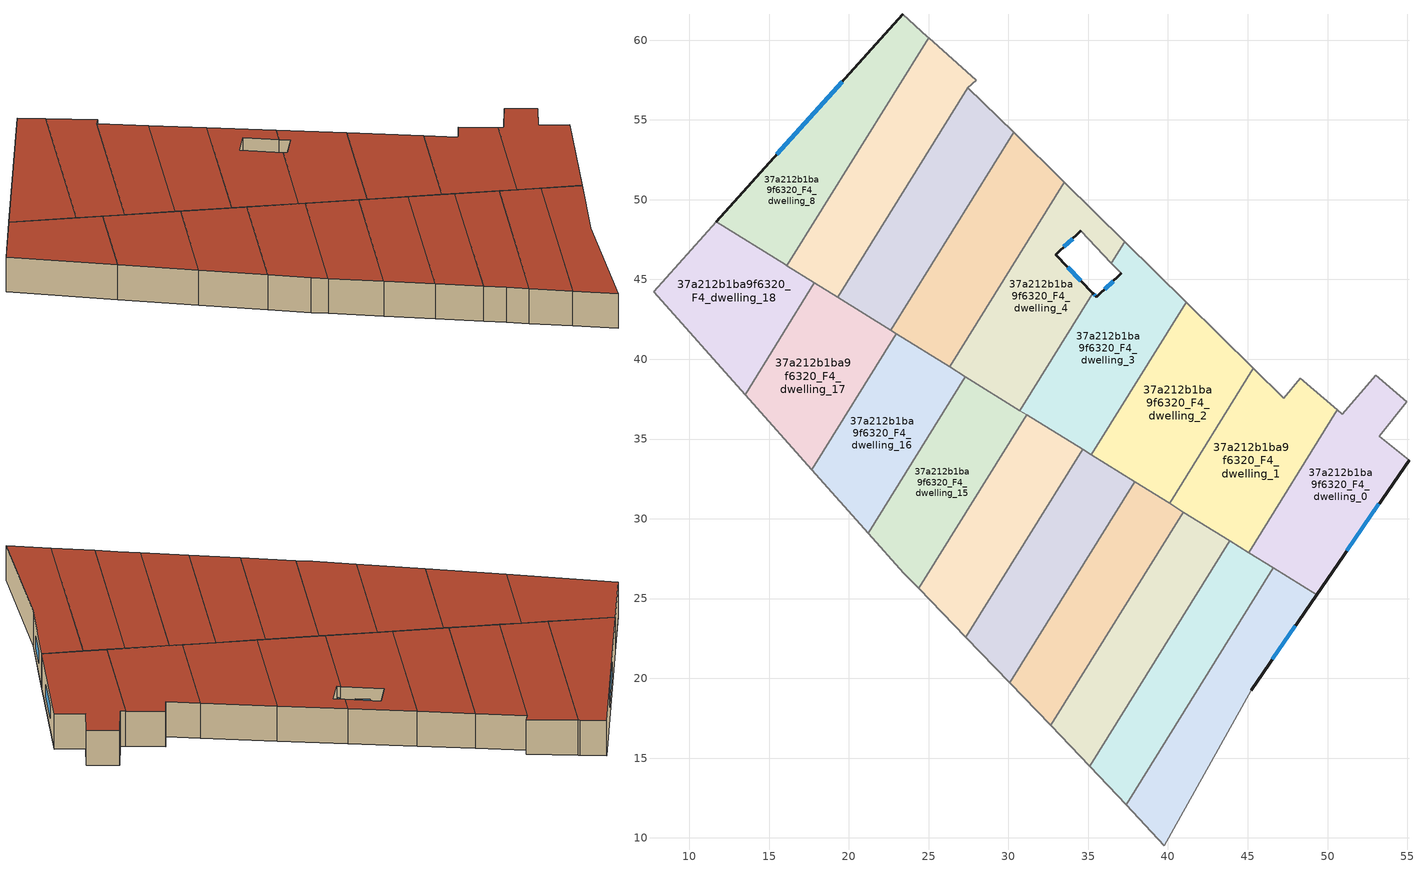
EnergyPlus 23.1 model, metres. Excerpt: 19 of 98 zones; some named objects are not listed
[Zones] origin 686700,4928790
37a212b1ba9f6320_F4_dwelling_0
 floor to 37a212b1ba9f6320_F3_dwelling_0 (EU_floor_Construction): 54.98,37.34 53.23,35.18 55.1,33.68 49.31,25.24 45.06,27.88 50.61,36.82 50.92,36.56 53.02,39 z12
 wall outside (EU_wall_Construction): 49.31,25.24 55.1,33.68 z12:15
 wall to 37a212b1ba9f6320_F4_dwelling_1 (EU_wall_Construction): 50.61,36.82 45.06,27.88 z12:15
 wall adiabatic (EU_wall_Construction): 55.1,33.68 53.23,35.18 54.98,37.34 53.02,39 50.92,36.56 50.61,36.82 z12:15
 wall to 37a212b1ba9f6320_F4_dwelling_9 (EU_wall_Construction): 46.6,26.92 49.31,25.24 z12:15
 wall to 37a212b1ba9f6320_F4_dwelling_10 (EU_wall_Construction): 45.06,27.88 46.6,26.92 z12:15
 window (EU_Window_Construction): 51.2,27.98 53.22,30.93 z12.98:14.02
 roof outside (EU_roof_Construction): 49.31,25.24 55.1,33.68 53.23,35.18 54.98,37.34 53.02,39 50.92,36.56 50.61,36.82 45.06,27.88 z15
37a212b1ba9f6320_F4_dwelling_1
 floor to 37a212b1ba9f6320_F3_dwelling_1 (EU_floor_Construction): 48.29,38.81 50.61,36.82 45.06,27.88 40.1,30.96 45.36,39.42 47.24,37.57 z12
 wall to 37a212b1ba9f6320_F4_dwelling_2 (EU_wall_Construction): 45.36,39.42 40.1,30.96 z12:15
 wall adiabatic (EU_wall_Construction): 50.61,36.82 48.29,38.81 47.24,37.57 45.36,39.42 z12:15
 wall to 37a212b1ba9f6320_F4_dwelling_11 (EU_wall_Construction): 40.97,30.42 43.86,28.63 z12:15
 wall to 37a212b1ba9f6320_F4_dwelling_12 (EU_wall_Construction): 40.1,30.96 40.97,30.42 z12:15
 wall to 37a212b1ba9f6320_F4_dwelling_10 (EU_wall_Construction): 43.86,28.63 45.06,27.88 z12:15
 roof outside (EU_roof_Construction): 45.06,27.88 50.61,36.82 48.29,38.81 47.24,37.57 45.36,39.42 40.1,30.96 z15
37a212b1ba9f6320_F4_dwelling_10
 floor to 37a212b1ba9f6320_F3_dwelling_10 (EU_floor_Construction): 46.6,26.92 37.38,12.07 35.09,14.5 43.86,28.63 z12
 wall to 37a212b1ba9f6320_F4_dwelling_9 (EU_wall_Construction): 37.38,12.07 46.6,26.92 z12:15
 wall adiabatic (EU_wall_Construction): 35.09,14.5 37.38,12.07 z12:15
 wall to 37a212b1ba9f6320_F4_dwelling_11 (EU_wall_Construction): 43.86,28.63 35.09,14.5 z12:15
 roof outside (EU_roof_Construction): 37.38,12.07 46.6,26.92 43.86,28.63 35.09,14.5 z15
37a212b1ba9f6320_F4_dwelling_11
 floor to 37a212b1ba9f6320_F3_dwelling_11 (EU_floor_Construction): 43.86,28.63 35.09,14.5 33.89,15.79 32.67,17.05 40.97,30.42 z12
 wall adiabatic (EU_wall_Construction): 32.67,17.05 33.89,15.79 35.09,14.5 z12:15
 wall to 37a212b1ba9f6320_F4_dwelling_12 (EU_wall_Construction): 40.97,30.42 32.67,17.05 z12:15
 roof outside (EU_roof_Construction): 35.09,14.5 43.86,28.63 40.97,30.42 32.67,17.05 33.89,15.79 z15
37a212b1ba9f6320_F4_dwelling_12
 floor to 37a212b1ba9f6320_F3_dwelling_12 (EU_floor_Construction): 40.97,30.42 32.67,17.05 30.08,19.72 37.91,32.32 z12
 wall adiabatic (EU_wall_Construction): 30.08,19.72 32.67,17.05 z12:15
 wall to 37a212b1ba9f6320_F4_dwelling_13 (EU_wall_Construction): 37.91,32.32 30.08,19.72 z12:15
 wall to 37a212b1ba9f6320_F4_dwelling_2 (EU_wall_Construction): 40.1,30.96 37.91,32.32 z12:15
 roof outside (EU_roof_Construction): 32.67,17.05 40.97,30.42 37.91,32.32 30.08,19.72 z15
37a212b1ba9f6320_F4_dwelling_13
 floor to 37a212b1ba9f6320_F3_dwelling_13 (EU_floor_Construction): 37.91,32.32 30.08,19.72 27.33,22.57 34.65,34.35 z12
 wall adiabatic (EU_wall_Construction): 27.33,22.57 30.08,19.72 z12:15
 wall to 37a212b1ba9f6320_F4_dwelling_14 (EU_wall_Construction): 34.65,34.35 27.33,22.57 z12:15
 wall to 37a212b1ba9f6320_F4_dwelling_3 (EU_wall_Construction): 35.2,34 34.65,34.35 z12:15
 wall to 37a212b1ba9f6320_F4_dwelling_2 (EU_wall_Construction): 37.91,32.32 35.2,34 z12:15
 roof outside (EU_roof_Construction): 30.08,19.72 37.91,32.32 34.65,34.35 27.33,22.57 z15
37a212b1ba9f6320_F4_dwelling_14
 floor to 37a212b1ba9f6320_F3_dwelling_14 (EU_floor_Construction): 34.65,34.35 27.33,22.57 24.38,25.64 31.14,36.53 z12
 wall adiabatic (EU_wall_Construction): 24.38,25.64 27.33,22.57 z12:15
 wall to 37a212b1ba9f6320_F4_dwelling_15 (EU_wall_Construction): 31.14,36.53 24.38,25.64 z12:15
 wall to 37a212b1ba9f6320_F4_dwelling_3 (EU_wall_Construction): 34.65,34.35 31.14,36.53 z12:15
 roof outside (EU_roof_Construction): 27.33,22.57 34.65,34.35 31.14,36.53 24.38,25.64 z15
37a212b1ba9f6320_F4_dwelling_15
 floor to 37a212b1ba9f6320_F3_dwelling_15 (EU_floor_Construction): 31.14,36.53 24.38,25.64 23.45,26.6 21.21,29.11 27.3,38.91 z12
 wall adiabatic (EU_wall_Construction): 21.21,29.11 23.45,26.6 24.38,25.64 z12:15
 wall to 37a212b1ba9f6320_F4_dwelling_16 (EU_wall_Construction): 27.3,38.91 21.21,29.11 z12:15
 wall to 37a212b1ba9f6320_F4_dwelling_4 (EU_wall_Construction): 30.72,36.78 27.3,38.91 z12:15
 wall to 37a212b1ba9f6320_F4_dwelling_3 (EU_wall_Construction): 31.14,36.53 30.72,36.78 z12:15
 roof outside (EU_roof_Construction): 24.38,25.64 31.14,36.53 27.3,38.91 21.21,29.11 23.45,26.6 z15
37a212b1ba9f6320_F4_dwelling_16
 floor to 37a212b1ba9f6320_F3_dwelling_16 (EU_floor_Construction): 27.3,38.91 21.21,29.11 17.67,33.08 22.96,41.6 z12
 wall adiabatic (EU_wall_Construction): 17.67,33.08 21.21,29.11 z12:15
 wall to 37a212b1ba9f6320_F4_dwelling_17 (EU_wall_Construction): 22.96,41.6 17.67,33.08 z12:15
 wall to 37a212b1ba9f6320_F4_dwelling_5 (EU_wall_Construction): 26.31,39.53 22.96,41.6 z12:15
 wall to 37a212b1ba9f6320_F4_dwelling_4 (EU_wall_Construction): 27.3,38.91 26.31,39.53 z12:15
 roof outside (EU_roof_Construction): 21.21,29.11 27.3,38.91 22.96,41.6 17.67,33.08 z15
37a212b1ba9f6320_F4_dwelling_17
 floor to 37a212b1ba9f6320_F3_dwelling_17 (EU_floor_Construction): 22.96,41.6 17.67,33.08 13.49,37.78 17.84,44.78 z12
 wall adiabatic (EU_wall_Construction): 13.49,37.78 17.67,33.08 z12:15
 wall to 37a212b1ba9f6320_F4_dwelling_18 (EU_wall_Construction): 17.84,44.78 13.49,37.78 z12:15
 wall to 37a212b1ba9f6320_F4_dwelling_6 (EU_wall_Construction): 22.62,41.81 19.29,43.88 z12:15
 wall to 37a212b1ba9f6320_F4_dwelling_5 (EU_wall_Construction): 22.96,41.6 22.62,41.81 z12:15
 wall to 37a212b1ba9f6320_F4_dwelling_7 (EU_wall_Construction): 19.29,43.88 17.84,44.78 z12:15
 roof outside (EU_roof_Construction): 17.67,33.08 22.96,41.6 17.84,44.78 13.49,37.78 z15
37a212b1ba9f6320_F4_dwelling_18
 floor to 37a212b1ba9f6320_F3_dwelling_18 (EU_floor_Construction): 17.84,44.78 13.49,37.78 7.75,44.22 11.69,48.6 z12
 wall adiabatic (EU_wall_Construction): 11.69,48.6 7.75,44.22 13.49,37.78 z12:15
 wall to 37a212b1ba9f6320_F4_dwelling_8 (EU_wall_Construction): 16.11,45.86 16.03,45.91 11.69,48.6 z12:15
 wall to 37a212b1ba9f6320_F4_dwelling_7 (EU_wall_Construction): 17.84,44.78 16.11,45.86 z12:15
 roof outside (EU_roof_Construction): 13.49,37.78 17.84,44.78 11.69,48.6 7.75,44.22 z15
37a212b1ba9f6320_F4_dwelling_2
 floor to 37a212b1ba9f6320_F3_dwelling_2 (EU_floor_Construction): 45.36,39.42 40.1,30.96 35.2,34 41.14,43.57 z12
 wall to 37a212b1ba9f6320_F4_dwelling_3 (EU_wall_Construction): 41.14,43.57 35.2,34 z12:15
 wall adiabatic (EU_wall_Construction): 45.36,39.42 41.14,43.57 z12:15
 roof outside (EU_roof_Construction): 40.1,30.96 45.36,39.42 41.14,43.57 35.2,34 z15
37a212b1ba9f6320_F4_dwelling_3
 floor to 37a212b1ba9f6320_F3_dwelling_3 (EU_floor_Construction): 41.14,43.57 35.2,34 30.72,36.78 35.29,44.14 35.52,43.91 37.06,45.38 36.45,46.01 37.29,47.36 z12
 wall outside (EU_wall_Construction): 37.06,45.38 35.52,43.91 35.29,44.14 z12:15
 wall adiabatic (EU_wall_Construction): 36.45,46.01 37.06,45.38 / 41.14,43.57 37.29,47.36 z12:15
 wall to 37a212b1ba9f6320_F4_dwelling_4 (EU_wall_Construction): 37.29,47.36 36.45,46.01 / 35.29,44.14 30.72,36.78 z12:15
 window (EU_Window_Construction): 36.56,44.9 36.02,44.39 / 35.45,43.98 35.37,44.07 z12.98:14.02
 roof outside (EU_roof_Construction): 35.2,34 41.14,43.57 37.29,47.36 36.45,46.01 37.06,45.38 35.52,43.91 35.29,44.14 30.72,36.78 z15
37a212b1ba9f6320_F4_dwelling_4
 floor to 37a212b1ba9f6320_F3_dwelling_4 (EU_floor_Construction): 37.29,47.36 36.45,46.01 34.52,48.04 32.97,46.56 35.29,44.14 30.72,36.78 26.31,39.53 33.49,51.1 z12
 wall outside (EU_wall_Construction): 35.29,44.14 32.97,46.56 34.52,48.04 z12:15
 wall adiabatic (EU_wall_Construction): 34.52,48.04 36.45,46.01 / 37.29,47.36 33.49,51.1 z12:15
 wall to 37a212b1ba9f6320_F4_dwelling_5 (EU_wall_Construction): 33.49,51.1 26.31,39.53 z12:15
 window (EU_Window_Construction): 33.48,47.04 34.02,47.56 / 34.54,44.93 33.73,45.77 z12.98:14.02
 roof outside (EU_roof_Construction): 30.72,36.78 35.29,44.14 32.97,46.56 34.52,48.04 36.45,46.01 37.29,47.36 33.49,51.1 26.31,39.53 z15
37a212b1ba9f6320_F4_dwelling_5
 floor to 37a212b1ba9f6320_F3_dwelling_5 (EU_floor_Construction): 33.49,51.1 26.31,39.53 22.62,41.82 30.32,54.21 z12
 wall to 37a212b1ba9f6320_F4_dwelling_6 (EU_wall_Construction): 30.32,54.21 22.62,41.82 z12:15
 wall adiabatic (EU_wall_Construction): 33.49,51.1 30.32,54.21 z12:15
 roof outside (EU_roof_Construction): 26.31,39.53 33.49,51.1 30.32,54.21 22.62,41.82 z15
37a212b1ba9f6320_F4_dwelling_6
 floor to 37a212b1ba9f6320_F3_dwelling_6 (EU_floor_Construction): 30.32,54.21 22.62,41.82 19.3,43.88 27.46,57.03 z12
 wall to 37a212b1ba9f6320_F4_dwelling_7 (EU_wall_Construction): 27.46,57.03 19.3,43.88 z12:15
 wall adiabatic (EU_wall_Construction): 30.32,54.21 27.46,57.03 z12:15
 roof outside (EU_roof_Construction): 22.62,41.82 30.32,54.21 27.46,57.03 19.3,43.88 z15
37a212b1ba9f6320_F4_dwelling_7
 floor to 37a212b1ba9f6320_F3_dwelling_7 (EU_floor_Construction): 27.97,57.48 27.46,57.03 19.3,43.88 16.11,45.86 24.99,60.16 z12
 wall adiabatic (EU_wall_Construction): 27.46,57.03 27.97,57.48 24.99,60.16 z12:15
 wall to 37a212b1ba9f6320_F4_dwelling_8 (EU_wall_Construction): 24.99,60.16 16.11,45.86 z12:15
 roof outside (EU_roof_Construction): 19.3,43.88 27.46,57.03 27.97,57.48 24.99,60.16 16.11,45.86 z15
37a212b1ba9f6320_F4_dwelling_8
 floor to 37a212b1ba9f6320_F3_dwelling_8 (EU_floor_Construction): 24.92,60.22 24.99,60.16 16.11,45.86 16.03,45.91 11.69,48.6 23.38,61.61 z12
 wall outside (EU_wall_Construction): 23.38,61.61 11.69,48.6 z12:15
 wall adiabatic (EU_wall_Construction): 24.99,60.16 24.92,60.22 23.38,61.61 z12:15
 window (EU_Window_Construction): 19.57,57.38 15.49,52.83 z12.98:14.02
 roof outside (EU_roof_Construction): 16.11,45.86 24.99,60.16 24.92,60.22 23.38,61.61 11.69,48.6 16.03,45.91 z15
37a212b1ba9f6320_F4_dwelling_9
 floor to 37a212b1ba9f6320_F3_dwelling_9 (EU_floor_Construction): 49.31,25.24 45.21,19.27 39.77,9.52 37.38,12.07 46.6,26.92 z12
 wall outside (EU_wall_Construction): 45.21,19.27 49.31,25.24 z12:15
 wall adiabatic (EU_wall_Construction): 37.38,12.07 39.77,9.52 45.21,19.27 z12:15
 window (EU_Window_Construction): 46.54,21.21 47.98,23.3 z12.98:14.02
 roof outside (EU_roof_Construction): 39.77,9.52 45.21,19.27 49.31,25.24 46.6,26.92 37.38,12.07 z15
[Building]
EU S2 Campaign: North Axis=0; Terrain=City; Solar Distribution=FullExterior
[Site:Location]
Bologna: Latitude=44.5; Longitude=11.25; Time Zone=1; Elevation=37
[SizingPeriod:WeatherFileDays]
AnnualSizingPeriod: Begin Month=1; Begin Day of Month=1; End Month=12; End Day of Month=31; Day of Week for Start Day=Monday; Use Weather File Daylight Saving Period=No; Use Weather File Rain and Snow Indicators=No
[MATERIAL]
EU_InternalMass_Material: Roughness=MediumRough; Thickness=0.1; Conductivity=1; Density=1800; Specific Heat=900; Thermal Absorptance=0.9; Solar Absorptance=0.7; Visible Absorptance=0.7
[MATERIAL:NOMASS] Roughness=MediumRough; Thermal Absorptance=0.9; Solar Absorptance=0.7; Visible Absorptance=0.7
Name | Thermal Resistance
EU_wall_NoMass | 0.905828
EU_roof_NoMass | 0.37593
EU_floor_NoMass | 0.67114
[WINDOWMATERIAL:SIMPLEGLAZINGSYSTEM]
EU_Window_SimpleGlazing: UFactor=4.52486; Solar Heat Gain Coefficient=0.85; Visible Transmittance=0.85
[CONSTRUCTION]
EU_wall_Construction: EU_wall_NoMass
EU_roof_Construction: EU_roof_NoMass
EU_floor_Construction: EU_floor_NoMass
EU_Window_Construction: EU_Window_SimpleGlazing
EU_InternalMass_Construction: EU_InternalMass_Material
[ZONE] Type=1; Multiplier=1; Ceiling Height=autocalculate; Floor Area=autocalculate; Part of Total Floor Area=Yes
Name | Volume
37a212b1ba9f6320_F4_dwelling_0 | 187.603
37a212b1ba9f6320_F4_dwelling_1 | 179.607
37a212b1ba9f6320_F4_dwelling_10 | 165.23
37a212b1ba9f6320_F4_dwelling_11 | 165.245
37a212b1ba9f6320_F4_dwelling_12 | 165.228
37a212b1ba9f6320_F4_dwelling_13 | 165.21
37a212b1ba9f6320_F4_dwelling_14 | 165.269
37a212b1ba9f6320_F4_dwelling_15 | 165.214
37a212b1ba9f6320_F4_dwelling_16 | 165.259
37a212b1ba9f6320_F4_dwelling_17 | 165.244
37a212b1ba9f6320_F4_dwelling_18 | 165.221
37a212b1ba9f6320_F4_dwelling_2 | 183.593
37a212b1ba9f6320_F4_dwelling_3 | 183.602
37a212b1ba9f6320_F4_dwelling_4 | 183.612
37a212b1ba9f6320_F4_dwelling_5 | 183.585
37a212b1ba9f6320_F4_dwelling_6 | 176.608
37a212b1ba9f6320_F4_dwelling_7 | 185.525
37a212b1ba9f6320_F4_dwelling_8 | 188.666
37a212b1ba9f6320_F4_dwelling_9 | 165.256
[INTERNALMASS] Construction=EU_InternalMass_Construction
Name | Zone or ZoneList | Surface Area
37a212b1ba9f6320_F4_dwelling_0_EU_InternalMass | 37a212b1ba9f6320_F4_dwelling_0 | 62.5325
37a212b1ba9f6320_F4_dwelling_1_EU_InternalMass | 37a212b1ba9f6320_F4_dwelling_1 | 59.8681
37a212b1ba9f6320_F4_dwelling_2_EU_InternalMass | 37a212b1ba9f6320_F4_dwelling_2 | 61.1975
37a212b1ba9f6320_F4_dwelling_3_EU_InternalMass | 37a212b1ba9f6320_F4_dwelling_3 | 61.2004
37a212b1ba9f6320_F4_dwelling_4_EU_InternalMass | 37a212b1ba9f6320_F4_dwelling_4 | 61.2039
37a212b1ba9f6320_F4_dwelling_5_EU_InternalMass | 37a212b1ba9f6320_F4_dwelling_5 | 61.195
37a212b1ba9f6320_F4_dwelling_6_EU_InternalMass | 37a212b1ba9f6320_F4_dwelling_6 | 58.8692
37a212b1ba9f6320_F4_dwelling_7_EU_InternalMass | 37a212b1ba9f6320_F4_dwelling_7 | 61.8398
37a212b1ba9f6320_F4_dwelling_8_EU_InternalMass | 37a212b1ba9f6320_F4_dwelling_8 | 62.8887
37a212b1ba9f6320_F4_dwelling_9_EU_InternalMass | 37a212b1ba9f6320_F4_dwelling_9 | 55.0853
37a212b1ba9f6320_F4_dwelling_10_EU_InternalMass | 37a212b1ba9f6320_F4_dwelling_10 | 55.0769
37a212b1ba9f6320_F4_dwelling_11_EU_InternalMass | 37a212b1ba9f6320_F4_dwelling_11 | 55.0818
37a212b1ba9f6320_F4_dwelling_12_EU_InternalMass | 37a212b1ba9f6320_F4_dwelling_12 | 55.0762
37a212b1ba9f6320_F4_dwelling_13_EU_InternalMass | 37a212b1ba9f6320_F4_dwelling_13 | 55.07
37a212b1ba9f6320_F4_dwelling_14_EU_InternalMass | 37a212b1ba9f6320_F4_dwelling_14 | 55.0898
37a212b1ba9f6320_F4_dwelling_15_EU_InternalMass | 37a212b1ba9f6320_F4_dwelling_15 | 55.0711
37a212b1ba9f6320_F4_dwelling_16_EU_InternalMass | 37a212b1ba9f6320_F4_dwelling_16 | 55.0867
37a212b1ba9f6320_F4_dwelling_17_EU_InternalMass | 37a212b1ba9f6320_F4_dwelling_17 | 55.0815
37a212b1ba9f6320_F4_dwelling_18_EU_InternalMass | 37a212b1ba9f6320_F4_dwelling_18 | 55.0748
[OTHEREQUIPMENT] Fuel Type=Electricity; Design Level Calculation Method=Watts/Area; Power per Zone Floor Area=1; Fraction Latent=0; Fraction Radiant=0; Fraction Lost=0; Carbon Dioxide Generation Rate=0; EndUse Subcategory=EU_Step8_InternalGains
Name | Zone or ZoneList or Space or SpaceList | Schedule
EU_Step8_InternalGain_37a212b1ba9f6320_F4_dwelling_0_f000 | 37a212b1ba9f6320_F4_dwelling_0 | EU_Step8_GainSchedule_37a212b1ba9f6320_F4_dwelling_0_f000
EU_Step8_InternalGain_37a212b1ba9f6320_F4_dwelling_1_f000 | 37a212b1ba9f6320_F4_dwelling_1 | EU_Step8_GainSchedule_37a212b1ba9f6320_F4_dwelling_1_f000
EU_Step8_InternalGain_37a212b1ba9f6320_F4_dwelling_2_f000 | 37a212b1ba9f6320_F4_dwelling_2 | EU_Step8_GainSchedule_37a212b1ba9f6320_F4_dwelling_2_f000
EU_Step8_InternalGain_37a212b1ba9f6320_F4_dwelling_3_f000 | 37a212b1ba9f6320_F4_dwelling_3 | EU_Step8_GainSchedule_37a212b1ba9f6320_F4_dwelling_3_f000
EU_Step8_InternalGain_37a212b1ba9f6320_F4_dwelling_4_f000 | 37a212b1ba9f6320_F4_dwelling_4 | EU_Step8_GainSchedule_37a212b1ba9f6320_F4_dwelling_4_f000
EU_Step8_InternalGain_37a212b1ba9f6320_F4_dwelling_5_f000 | 37a212b1ba9f6320_F4_dwelling_5 | EU_Step8_GainSchedule_37a212b1ba9f6320_F4_dwelling_5_f000
EU_Step8_InternalGain_37a212b1ba9f6320_F4_dwelling_6_f000 | 37a212b1ba9f6320_F4_dwelling_6 | EU_Step8_GainSchedule_37a212b1ba9f6320_F4_dwelling_6_f000
EU_Step8_InternalGain_37a212b1ba9f6320_F4_dwelling_7_f000 | 37a212b1ba9f6320_F4_dwelling_7 | EU_Step8_GainSchedule_37a212b1ba9f6320_F4_dwelling_7_f000
EU_Step8_InternalGain_37a212b1ba9f6320_F4_dwelling_8_f000 | 37a212b1ba9f6320_F4_dwelling_8 | EU_Step8_GainSchedule_37a212b1ba9f6320_F4_dwelling_8_f000
EU_Step8_InternalGain_37a212b1ba9f6320_F4_dwelling_9_f000 | 37a212b1ba9f6320_F4_dwelling_9 | EU_Step8_GainSchedule_37a212b1ba9f6320_F4_dwelling_9_f000
EU_Step8_InternalGain_37a212b1ba9f6320_F4_dwelling_10_f000 | 37a212b1ba9f6320_F4_dwelling_10 | EU_Step8_GainSchedule_37a212b1ba9f6320_F4_dwelling_10_f000
EU_Step8_InternalGain_37a212b1ba9f6320_F4_dwelling_11_f000 | 37a212b1ba9f6320_F4_dwelling_11 | EU_Step8_GainSchedule_37a212b1ba9f6320_F4_dwelling_11_f000
EU_Step8_InternalGain_37a212b1ba9f6320_F4_dwelling_12_f000 | 37a212b1ba9f6320_F4_dwelling_12 | EU_Step8_GainSchedule_37a212b1ba9f6320_F4_dwelling_12_f000
EU_Step8_InternalGain_37a212b1ba9f6320_F4_dwelling_13_f000 | 37a212b1ba9f6320_F4_dwelling_13 | EU_Step8_GainSchedule_37a212b1ba9f6320_F4_dwelling_13_f000
EU_Step8_InternalGain_37a212b1ba9f6320_F4_dwelling_14_f000 | 37a212b1ba9f6320_F4_dwelling_14 | EU_Step8_GainSchedule_37a212b1ba9f6320_F4_dwelling_14_f000
EU_Step8_InternalGain_37a212b1ba9f6320_F4_dwelling_15_f000 | 37a212b1ba9f6320_F4_dwelling_15 | EU_Step8_GainSchedule_37a212b1ba9f6320_F4_dwelling_15_f000
EU_Step8_InternalGain_37a212b1ba9f6320_F4_dwelling_16_f000 | 37a212b1ba9f6320_F4_dwelling_16 | EU_Step8_GainSchedule_37a212b1ba9f6320_F4_dwelling_16_f000
EU_Step8_InternalGain_37a212b1ba9f6320_F4_dwelling_17_f000 | 37a212b1ba9f6320_F4_dwelling_17 | EU_Step8_GainSchedule_37a212b1ba9f6320_F4_dwelling_17_f000
EU_Step8_InternalGain_37a212b1ba9f6320_F4_dwelling_18_f000 | 37a212b1ba9f6320_F4_dwelling_18 | EU_Step8_GainSchedule_37a212b1ba9f6320_F4_dwelling_18_f000
[ZONEVENTILATION:DESIGNFLOWRATE] Schedule=EU_AlwaysOn; Design Flow Rate Calculation Method=AirChanges/Hour; Air Changes per Hour=0.73129; Ventilation Type=Natural; Fan Pressure Rise=0; Fan Total Efficiency=1; Constant Term Coefficient=1; Temperature Term Coefficient=0; Velocity Term Coefficient=0; Velocity Squared Term Coefficient=0; Minimum Indoor Temperature=-100; Maximum Indoor Temperature=100; Delta Temperature=-100; Minimum Outdoor Temperature=-100; Maximum Outdoor Temperature=100; Maximum Wind Speed=40
Name | Zone or ZoneList or Space or SpaceList
EU_ConstantAir_37a212b1ba9f6320_F4_dwelling_0 | 37a212b1ba9f6320_F4_dwelling_0
EU_ConstantAir_37a212b1ba9f6320_F4_dwelling_1 | 37a212b1ba9f6320_F4_dwelling_1
EU_ConstantAir_37a212b1ba9f6320_F4_dwelling_2 | 37a212b1ba9f6320_F4_dwelling_2
EU_ConstantAir_37a212b1ba9f6320_F4_dwelling_3 | 37a212b1ba9f6320_F4_dwelling_3
EU_ConstantAir_37a212b1ba9f6320_F4_dwelling_4 | 37a212b1ba9f6320_F4_dwelling_4
EU_ConstantAir_37a212b1ba9f6320_F4_dwelling_5 | 37a212b1ba9f6320_F4_dwelling_5
EU_ConstantAir_37a212b1ba9f6320_F4_dwelling_6 | 37a212b1ba9f6320_F4_dwelling_6
EU_ConstantAir_37a212b1ba9f6320_F4_dwelling_7 | 37a212b1ba9f6320_F4_dwelling_7
EU_ConstantAir_37a212b1ba9f6320_F4_dwelling_8 | 37a212b1ba9f6320_F4_dwelling_8
EU_ConstantAir_37a212b1ba9f6320_F4_dwelling_9 | 37a212b1ba9f6320_F4_dwelling_9
EU_ConstantAir_37a212b1ba9f6320_F4_dwelling_10 | 37a212b1ba9f6320_F4_dwelling_10
EU_ConstantAir_37a212b1ba9f6320_F4_dwelling_11 | 37a212b1ba9f6320_F4_dwelling_11
EU_ConstantAir_37a212b1ba9f6320_F4_dwelling_12 | 37a212b1ba9f6320_F4_dwelling_12
EU_ConstantAir_37a212b1ba9f6320_F4_dwelling_13 | 37a212b1ba9f6320_F4_dwelling_13
EU_ConstantAir_37a212b1ba9f6320_F4_dwelling_14 | 37a212b1ba9f6320_F4_dwelling_14
EU_ConstantAir_37a212b1ba9f6320_F4_dwelling_15 | 37a212b1ba9f6320_F4_dwelling_15
EU_ConstantAir_37a212b1ba9f6320_F4_dwelling_16 | 37a212b1ba9f6320_F4_dwelling_16
EU_ConstantAir_37a212b1ba9f6320_F4_dwelling_17 | 37a212b1ba9f6320_F4_dwelling_17
EU_ConstantAir_37a212b1ba9f6320_F4_dwelling_18 | 37a212b1ba9f6320_F4_dwelling_18
[HVACTEMPLATE:ZONE:IDEALLOADSAIRSYSTEM] System Availability Schedule=EU_AlwaysOn; Maximum Heating Supply Air Temperature=50; Minimum Cooling Supply Air Temperature=13; Maximum Heating Supply Air Humidity Ratio=0.0156; Minimum Cooling Supply Air Humidity Ratio=0.0077; Heating Limit=NoLimit; Cooling Limit=NoLimit; Heating Availability Schedule=EU_AlwaysOn; Cooling Availability Schedule=EU_CoolingOff; Dehumidification Control Type=ConstantSensibleHeatRatio; Cooling Sensible Heat Ratio=0.7; Dehumidification Setpoint=60; Humidification Control Type=None; Humidification Setpoint=30; Outdoor Air Method=None; Outdoor Air Flow Rate per Person=0.00944; Outdoor Air Flow Rate per Zone Floor Area=0; Outdoor Air Flow Rate per Zone=0; Demand Controlled Ventilation Type=None; Outdoor Air Economizer Type=NoEconomizer; Heat Recovery Type=None; Sensible Heat Recovery Effectiveness=0.7; Latent Heat Recovery Effectiveness=0.65
Name | Template Thermostat
37a212b1ba9f6320_F4_dwelling_0 | EU_HeatOnly_37a212b1ba9f6320_F4_dwelling_0
37a212b1ba9f6320_F4_dwelling_1 | EU_HeatOnly_37a212b1ba9f6320_F4_dwelling_1
37a212b1ba9f6320_F4_dwelling_2 | EU_HeatOnly_37a212b1ba9f6320_F4_dwelling_2
37a212b1ba9f6320_F4_dwelling_3 | EU_HeatOnly_37a212b1ba9f6320_F4_dwelling_3
37a212b1ba9f6320_F4_dwelling_4 | EU_HeatOnly_37a212b1ba9f6320_F4_dwelling_4
37a212b1ba9f6320_F4_dwelling_5 | EU_HeatOnly_37a212b1ba9f6320_F4_dwelling_5
37a212b1ba9f6320_F4_dwelling_6 | EU_HeatOnly_37a212b1ba9f6320_F4_dwelling_6
37a212b1ba9f6320_F4_dwelling_7 | EU_HeatOnly_37a212b1ba9f6320_F4_dwelling_7
37a212b1ba9f6320_F4_dwelling_8 | EU_HeatOnly_37a212b1ba9f6320_F4_dwelling_8
37a212b1ba9f6320_F4_dwelling_9 | EU_HeatOnly_37a212b1ba9f6320_F4_dwelling_9
37a212b1ba9f6320_F4_dwelling_10 | EU_HeatOnly_37a212b1ba9f6320_F4_dwelling_10
37a212b1ba9f6320_F4_dwelling_11 | EU_HeatOnly_37a212b1ba9f6320_F4_dwelling_11
37a212b1ba9f6320_F4_dwelling_12 | EU_HeatOnly_37a212b1ba9f6320_F4_dwelling_12
37a212b1ba9f6320_F4_dwelling_13 | EU_HeatOnly_37a212b1ba9f6320_F4_dwelling_13
37a212b1ba9f6320_F4_dwelling_14 | EU_HeatOnly_37a212b1ba9f6320_F4_dwelling_14
37a212b1ba9f6320_F4_dwelling_15 | EU_HeatOnly_37a212b1ba9f6320_F4_dwelling_15
37a212b1ba9f6320_F4_dwelling_16 | EU_HeatOnly_37a212b1ba9f6320_F4_dwelling_16
37a212b1ba9f6320_F4_dwelling_17 | EU_HeatOnly_37a212b1ba9f6320_F4_dwelling_17
37a212b1ba9f6320_F4_dwelling_18 | EU_HeatOnly_37a212b1ba9f6320_F4_dwelling_18
[SIZING:ZONE] Zone Cooling Design Supply Air Temperature Input Method=SupplyAirTemperature; Zone Cooling Design Supply Air Temperature=13; Zone Heating Design Supply Air Temperature Input Method=SupplyAirTemperature; Zone Heating Design Supply Air Temperature=50; Zone Cooling Design Supply Air Humidity Ratio=0.008; Zone Heating Design Supply Air Humidity Ratio=0.008; Cooling Design Air Flow Method=DesignDay; Cooling Design Air Flow Rate=0; Cooling Minimum Air Flow per Zone Floor Area=0.000762; Cooling Minimum Air Flow=0; Cooling Minimum Air Flow Fraction=0.2; Heating Design Air Flow Method=DesignDay; Heating Design Air Flow Rate=0; Heating Maximum Air Flow per Zone Floor Area=0.002032; Heating Maximum Air Flow=0.141576; Heating Maximum Air Flow Fraction=0.3; Account for Dedicated Outdoor Air System=No; Dedicated Outdoor Air System Control Strategy=NeutralSupplyAir; Dedicated Outdoor Air Low Setpoint Temperature for Design=autosize; Dedicated Outdoor Air High Setpoint Temperature for Design=autosize; Zone Load Sizing Method=Sensible Load Only No Latent Load; Zone Latent Cooling Design Supply Air Humidity Ratio Input Method=HumidityRatioDifference; Zone Cooling Design Supply Air Humidity Ratio Difference=0.005; Zone Latent Heating Design Supply Air Humidity Ratio Input Method=HumidityRatioDifference; Zone Humidification Design Supply Air Humidity Ratio Difference=0.005
37a212b1ba9f6320_F4_dwelling_0; 37a212b1ba9f6320_F4_dwelling_1; 37a212b1ba9f6320_F4_dwelling_2; 37a212b1ba9f6320_F4_dwelling_3; 37a212b1ba9f6320_F4_dwelling_4; 37a212b1ba9f6320_F4_dwelling_5; 37a212b1ba9f6320_F4_dwelling_6; 37a212b1ba9f6320_F4_dwelling_7; 37a212b1ba9f6320_F4_dwelling_8; 37a212b1ba9f6320_F4_dwelling_9; 37a212b1ba9f6320_F4_dwelling_10; 37a212b1ba9f6320_F4_dwelling_11; 37a212b1ba9f6320_F4_dwelling_12; 37a212b1ba9f6320_F4_dwelling_13; 37a212b1ba9f6320_F4_dwelling_14; 37a212b1ba9f6320_F4_dwelling_15; 37a212b1ba9f6320_F4_dwelling_16; 37a212b1ba9f6320_F4_dwelling_17; 37a212b1ba9f6320_F4_dwelling_18
[SCHEDULE:CONSTANT]
Name | Hourly Value
EU_AlwaysOn | 1
EU_CoolingOff | 0
[SCHEDULE:FILE] Column Number=1; Rows to Skip at Top=0; Number of Hours of Data=8760; Column Separator=Comma; Interpolate to Timestep=No; Minutes per Item=60; Adjust Schedule for Daylight Savings=Yes
Name | File
EU_Step8_GainSchedule_37a212b1ba9f6320_F4_dwelling_0_f000 | ../../schedules/37a212b1ba9f6320/37a212b1ba9f6320_F4_dwelling_0_f000_gain.csv
EU_Step8_GainSchedule_37a212b1ba9f6320_F4_dwelling_1_f000 | ../../schedules/37a212b1ba9f6320/37a212b1ba9f6320_F4_dwelling_1_f000_gain.csv
EU_Step8_GainSchedule_37a212b1ba9f6320_F4_dwelling_2_f000 | ../../schedules/37a212b1ba9f6320/37a212b1ba9f6320_F4_dwelling_2_f000_gain.csv
EU_Step8_GainSchedule_37a212b1ba9f6320_F4_dwelling_3_f000 | ../../schedules/37a212b1ba9f6320/37a212b1ba9f6320_F4_dwelling_3_f000_gain.csv
EU_Step8_GainSchedule_37a212b1ba9f6320_F4_dwelling_4_f000 | ../../schedules/37a212b1ba9f6320/37a212b1ba9f6320_F4_dwelling_4_f000_gain.csv
EU_Step8_GainSchedule_37a212b1ba9f6320_F4_dwelling_5_f000 | ../../schedules/37a212b1ba9f6320/37a212b1ba9f6320_F4_dwelling_5_f000_gain.csv
EU_Step8_GainSchedule_37a212b1ba9f6320_F4_dwelling_6_f000 | ../../schedules/37a212b1ba9f6320/37a212b1ba9f6320_F4_dwelling_6_f000_gain.csv
EU_Step8_GainSchedule_37a212b1ba9f6320_F4_dwelling_7_f000 | ../../schedules/37a212b1ba9f6320/37a212b1ba9f6320_F4_dwelling_7_f000_gain.csv
EU_Step8_GainSchedule_37a212b1ba9f6320_F4_dwelling_8_f000 | ../../schedules/37a212b1ba9f6320/37a212b1ba9f6320_F4_dwelling_8_f000_gain.csv
EU_Step8_GainSchedule_37a212b1ba9f6320_F4_dwelling_9_f000 | ../../schedules/37a212b1ba9f6320/37a212b1ba9f6320_F4_dwelling_9_f000_gain.csv
EU_Step8_GainSchedule_37a212b1ba9f6320_F4_dwelling_10_f000 | ../../schedules/37a212b1ba9f6320/37a212b1ba9f6320_F4_dwelling_10_f000_gain.csv
EU_Step8_GainSchedule_37a212b1ba9f6320_F4_dwelling_11_f000 | ../../schedules/37a212b1ba9f6320/37a212b1ba9f6320_F4_dwelling_11_f000_gain.csv
EU_Step8_GainSchedule_37a212b1ba9f6320_F4_dwelling_12_f000 | ../../schedules/37a212b1ba9f6320/37a212b1ba9f6320_F4_dwelling_12_f000_gain.csv
EU_Step8_GainSchedule_37a212b1ba9f6320_F4_dwelling_13_f000 | ../../schedules/37a212b1ba9f6320/37a212b1ba9f6320_F4_dwelling_13_f000_gain.csv
EU_Step8_GainSchedule_37a212b1ba9f6320_F4_dwelling_14_f000 | ../../schedules/37a212b1ba9f6320/37a212b1ba9f6320_F4_dwelling_14_f000_gain.csv
EU_Step8_GainSchedule_37a212b1ba9f6320_F4_dwelling_15_f000 | ../../schedules/37a212b1ba9f6320/37a212b1ba9f6320_F4_dwelling_15_f000_gain.csv
EU_Step8_GainSchedule_37a212b1ba9f6320_F4_dwelling_16_f000 | ../../schedules/37a212b1ba9f6320/37a212b1ba9f6320_F4_dwelling_16_f000_gain.csv
EU_Step8_GainSchedule_37a212b1ba9f6320_F4_dwelling_17_f000 | ../../schedules/37a212b1ba9f6320/37a212b1ba9f6320_F4_dwelling_17_f000_gain.csv
EU_Step8_GainSchedule_37a212b1ba9f6320_F4_dwelling_18_f000 | ../../schedules/37a212b1ba9f6320/37a212b1ba9f6320_F4_dwelling_18_f000_gain.csv
